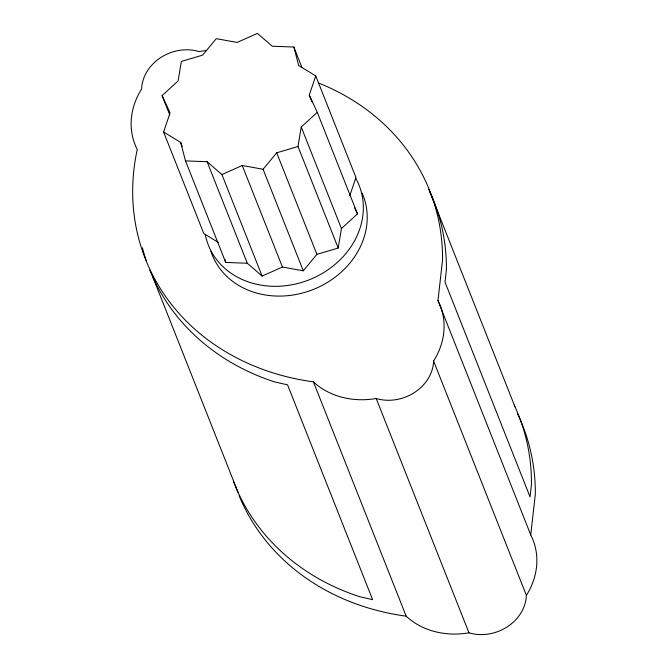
<?xml version="1.0" encoding="UTF-8"?>
<svg xmlns="http://www.w3.org/2000/svg" width="668" height="668" viewBox="0 0 668 668"><rect width="100%" height="100%" fill="white"/><g stroke="black" fill="none" stroke-linecap="round" stroke-linejoin="round"><path stroke-width="1" d="M239.086 495.606A246.15 210.545 -21.6 0 0 406.177 616.18A75.776 64.813 -21.6 0 0 468.978 632.821A41.516 35.513 -21.6 0 0 526.384 595.372L433.607 361.046A75.776 64.813 -21.6 0 0 437.966 300.592L442.558 259.902A246.15 210.545 -21.6 0 0 318.486 82.982M526.384 595.372A75.776 64.813 -21.6 0 0 530.743 534.918L535.327 494.228A246.15 210.545 -21.6 0 0 517.558 413.826M162.09 95.599L170.081 112.875L163.602 132.005L180.686 142.451L185.504 160.896L207.097 161.714L247.302 263.25L262.123 276.068L282.447 267.041L303.297 270.799L316.899 254.341L338.2 248.037L297.995 146.492L301.235 127.02L317.267 112.333L309.276 95.056L315.755 75.927L298.671 65.481L293.853 47.036L272.26 46.217L257.439 33.4L237.115 42.426L216.265 38.669L202.654 55.127L181.362 61.439L178.122 80.912L162.09 95.599L169.747 114.938M338.2 248.037L341.44 228.556L301.235 127.02M349.807 195.641L355.952 177.471L315.755 75.927M207.097 161.714L221.918 174.532L242.242 165.497L263.092 169.263L276.694 152.805L297.995 146.492M341.44 228.556L357.472 213.869L317.267 112.333M185.504 160.896L225.709 262.432L247.302 263.25M218.327 242.426L203.807 233.541L163.602 132.005M354.524 207.506L357.472 213.869M429.941 192.025L514.986 406.82M437.966 300.592L530.743 534.918M293.853 47.036L301.894 67.343M309.276 95.056L311.956 101.828M206.253 50.634A75.776 64.813 -21.6 0 0 199.022 51.57A41.516 35.513 -21.6 0 0 141.616 89.019A75.776 64.813 -21.6 0 0 137.257 149.473A246.15 210.545 -21.6 0 0 313.409 381.854A75.776 64.813 -21.6 0 0 376.201 398.495L468.978 632.821M276.694 152.805L316.899 254.341M263.092 169.263L303.297 270.799M242.242 165.497L282.447 267.041M313.409 381.854L406.177 616.18M221.918 174.532L262.123 276.068M180.686 142.451L182.214 146.317M153.014 277.571L238.059 492.366M224.949 259.518L225.709 262.432M433.607 361.046A41.516 35.513 -21.6 0 1 376.201 398.495M514.135 404.983A246.15 210.545 -21.6 0 1 531.461 484.467L530.058 496.917L445.013 282.121L446.424 269.663A246.15 210.545 -21.6 0 0 428.647 189.261M362.206 193.269A81.087 69.355 -21.6 0 1 312.131 289.912A81.087 69.355 -21.6 0 1 210.896 251.176M355.618 178.064A81.087 69.355 -21.6 0 1 307.723 280.36A81.087 69.355 -21.6 0 1 205.268 234.543M233.716 482.045A246.15 210.545 -21.6 0 0 359.484 596.649L372.602 599.639L287.557 384.843L274.439 381.854A246.15 210.545 -21.6 0 1 149.791 270.097M146.234 260.52A246.15 210.545 -21.6 0 1 142.418 247.786"/></g></svg>
